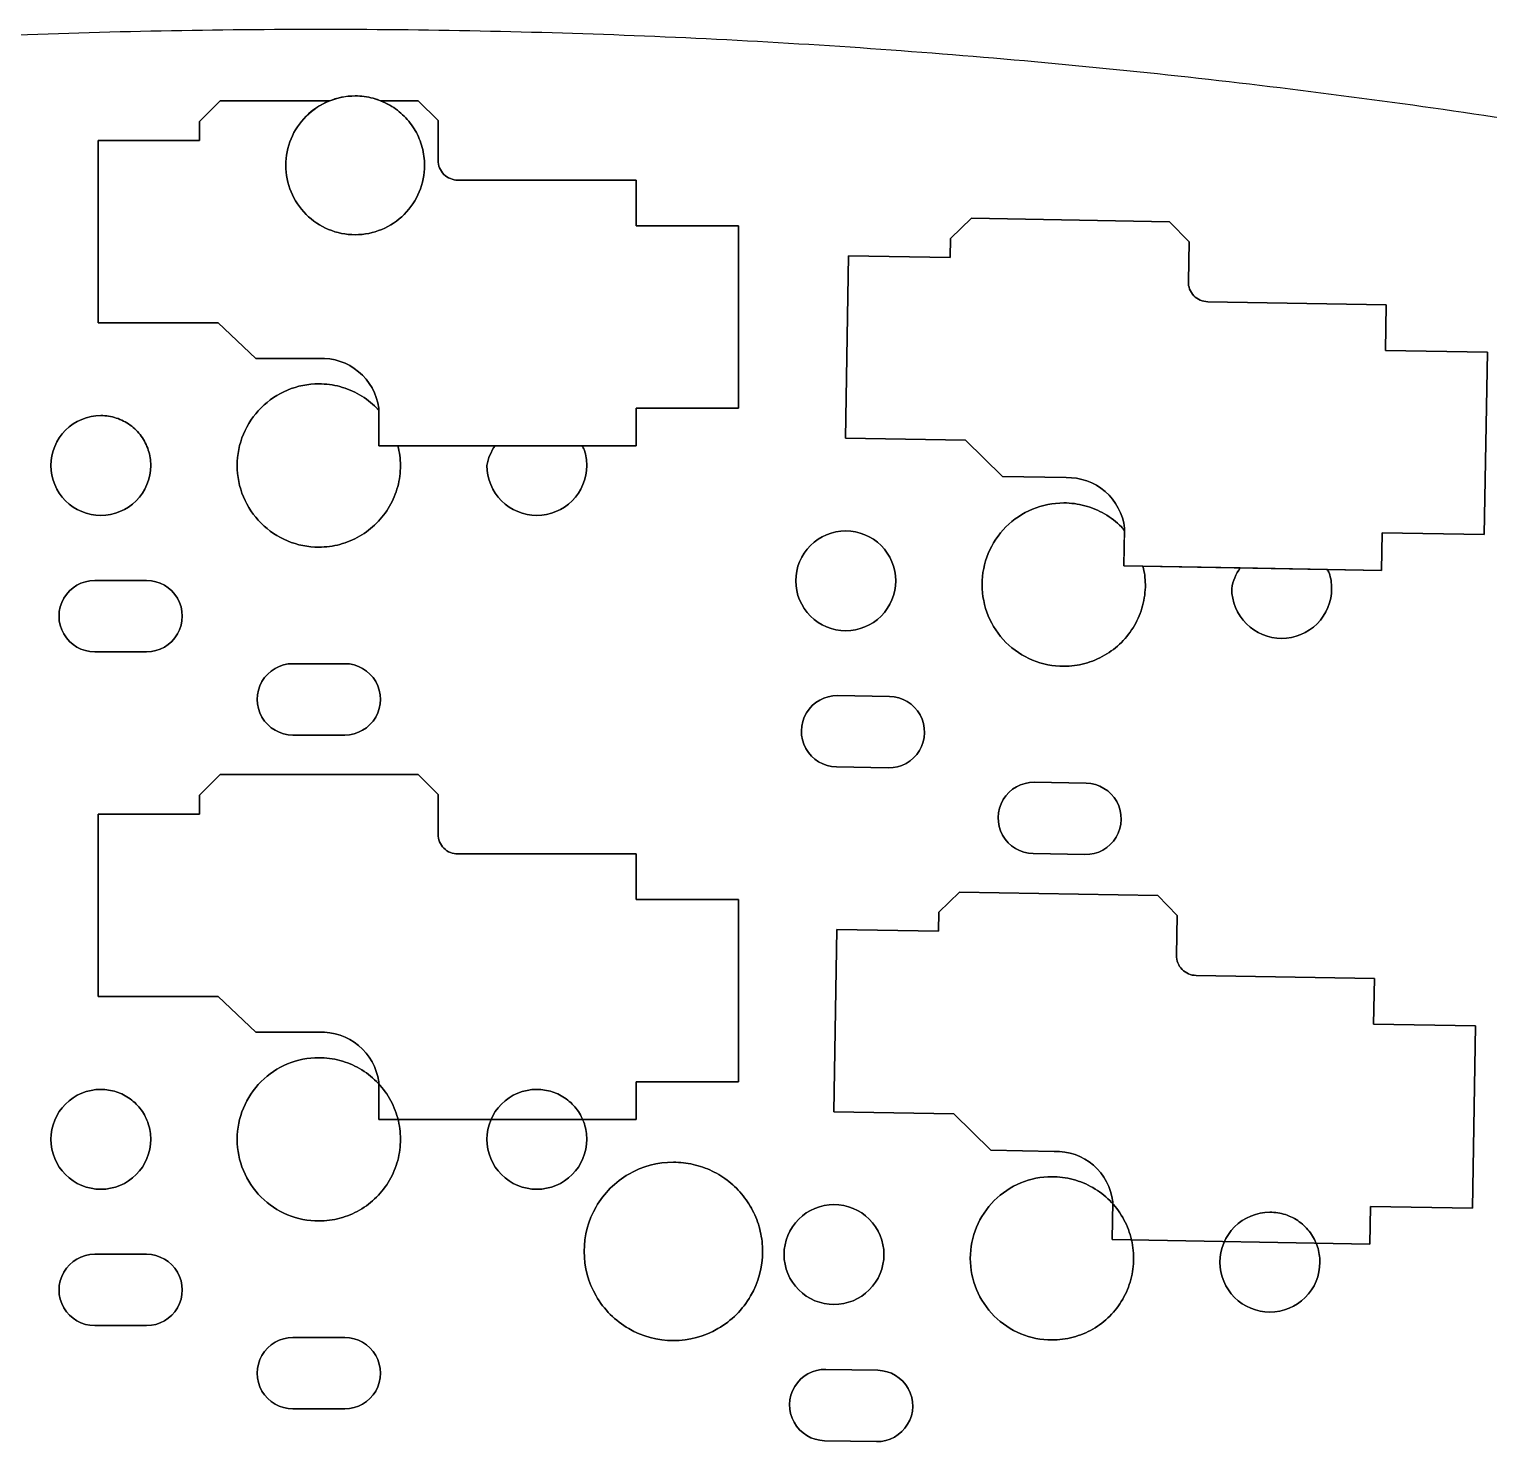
# Model space of a CAD drawing. Extents: x 0 to 140, y 0 to 91.
# Drawn here: x 62.77 to 99.59, y 55.61 to 91.25 of the extents above; entities that cross this region are included whole.
import ezdxf

# ---------------------------------------------------------------- set-up
doc = ezdxf.new("R2010")
doc.units = 0
doc.layers.add('Layer_1', color=7, linetype='CONTINUOUS')

msp = doc.modelspace()

# ---------------------------------------------------------------- linework, layer by layer
at = {"layer": 'Layer_1', "color": 1}
for p, q in [((69.472224, 91.242632), (69.472224, 91.242632)), ((70.991509, 89.566765), (70.991509, 89.566765)), ((70.991509, 89.566765), (70.991509, 89.566765)), ((67.065136, 88.923394), (67.584999, 89.443776)), ((67.584999, 89.443776), (67.065136, 88.923394)), ((67.584999, 89.443776), (70.352273, 89.443776)), ((70.352273, 89.443776), (67.584999, 89.443776)), ((70.352273, 89.443776), (70.352273, 89.443776)), ((71.631263, 89.443776), (72.58521, 89.443776)), ((72.58521, 89.443776), (71.631263, 89.443776)), ((72.58521, 89.443776), (73.08492, 88.943548)), ((73.08492, 88.943548), (72.58521, 89.443776)), ((67.065136, 88.443837), (67.065136, 88.923394)), ((67.065136, 88.923394), (67.065136, 88.443837)), ((73.08492, 88.943548), (73.08492, 87.943609)), ((73.08492, 87.943609), (73.08492, 88.943548)), ((64.505086, 83.843602), (64.505086, 88.443837)), ((64.505086, 88.443837), (67.065136, 88.443837)), ((67.065136, 88.443837), (64.505086, 88.443837)), ((64.505086, 88.443837), (64.505086, 83.843602)), ((73.58515, 87.443382), (78.085131, 87.443382)), ((78.085131, 87.443382), (73.58515, 87.443382)), ((78.085131, 87.443382), (78.085131, 86.293581)), ((78.085131, 86.293581), (78.085131, 87.443382)), ((78.085131, 86.293581), (80.660167, 86.293581)), ((80.660167, 86.293581), (78.085131, 86.293581)), ((80.660167, 86.293581), (80.660167, 81.693347)), ((80.660167, 81.693347), (80.660167, 86.293581)), ((86.010225, 85.96957), (86.539392, 86.48065)), ((86.539392, 86.48065), (86.010225, 85.96957)), ((86.539392, 86.48065), (91.53857, 86.393317)), ((91.53857, 86.393317), (86.539392, 86.48065)), ((91.53857, 86.393317), (92.030013, 85.884304)), ((92.030013, 85.884304), (91.53857, 86.393317)), ((86.001959, 85.489496), (86.010225, 85.96957)), ((86.010225, 85.96957), (86.001959, 85.489496)), ((92.030013, 85.884304), (92.012442, 84.884882)), ((92.012442, 84.884882), (92.030013, 85.884304)), ((83.362326, 80.935254), (83.442426, 85.534455)), ((83.442426, 85.534455), (83.362326, 80.935254)), ((83.442426, 85.534455), (86.001959, 85.489496)), ((86.001959, 85.489496), (83.442426, 85.534455)), ((92.503368, 84.37587), (97.002834, 84.297321)), ((97.002834, 84.297321), (92.503368, 84.37587)), ((97.002834, 84.297321), (96.98268, 83.147521)), ((96.98268, 83.147521), (97.002834, 84.297321)), ((67.534874, 83.843602), (64.505086, 83.843602)), ((64.505086, 83.843602), (67.534874, 83.843602)), ((68.485204, 82.943399), (67.534874, 83.843602)), ((67.534874, 83.843602), (68.485204, 82.943399)), ((70.085105, 82.943399), (68.485204, 82.943399)), ((68.485204, 82.943399), (70.085105, 82.943399)), ((96.98268, 83.147521), (99.5572, 83.102563)), ((99.5572, 83.102563), (96.98268, 83.147521)), ((99.5572, 83.102563), (99.4771, 78.503361)), ((99.4771, 78.503361), (99.5572, 83.102563)), ((64.574849, 81.503694), (64.574849, 81.503694)), ((64.574849, 81.503694), (64.574849, 81.503694)), ((71.585271, 81.630301), (71.585271, 81.693347)), ((71.585271, 81.693347), (71.585271, 80.743534)), ((71.585271, 80.743534), (71.585271, 81.630301)), ((80.660167, 81.693347), (78.085131, 81.693347)), ((78.085131, 81.693347), (78.085131, 80.743534)), ((78.085131, 80.743534), (78.085131, 81.693347)), ((78.085131, 81.693347), (80.660167, 81.693347)), ((71.585271, 80.743534), (78.085131, 80.743534)), ((72.068963, 80.743534), (71.585271, 80.743534)), ((74.522041, 80.743534), (72.068963, 80.743534)), ((76.717257, 80.743534), (74.522041, 80.743534)), ((78.085131, 80.743534), (76.717257, 80.743534)), ((86.391598, 80.882027), (83.362326, 80.935254)), ((83.362326, 80.935254), (86.391598, 80.882027)), ((87.325908, 79.965804), (86.391598, 80.882027)), ((86.391598, 80.882027), (87.325908, 79.965804)), ((88.925811, 79.937899), (87.325908, 79.965804)), ((87.325908, 79.965804), (88.925811, 79.937899)), ((83.369044, 78.594312), (83.369044, 78.594312)), ((83.369044, 78.594312), (83.369044, 78.594312)), ((90.403754, 78.662008), (90.386702, 77.712196)), ((90.386702, 77.712196), (90.402722, 78.594312)), ((90.402722, 78.594312), (90.403754, 78.662008)), ((96.90258, 78.54832), (96.886044, 77.598507)), ((96.886044, 77.598507), (96.90258, 78.54832)), ((99.4771, 78.503361), (96.90258, 78.54832)), ((96.90258, 78.54832), (99.4771, 78.503361)), ((90.386702, 77.712196), (96.886044, 77.598507)), ((90.867294, 77.703927), (90.386702, 77.712196)), ((93.321922, 77.661036), (90.867294, 77.703927)), ((65.730334, 77.343743), (64.420338, 77.343743)), ((64.420338, 77.343743), (65.730334, 77.343743)), ((64.420338, 77.343743), (64.420338, 77.343743)), ((95.51972, 77.622279), (93.321922, 77.661036)), ((96.886044, 77.598507), (95.51972, 77.622279)), ((64.420338, 75.543853), (65.730334, 75.543853)), ((65.730334, 75.543853), (64.420338, 75.543853)), ((69.42003, 75.243613), (70.730026, 75.243613)), ((69.42003, 75.243613), (69.42003, 75.243613)), ((70.730026, 75.243613), (69.42003, 75.243613)), ((83.163889, 74.437461), (84.473369, 74.414723)), ((83.163889, 74.437461), (83.163889, 74.437461)), ((84.473369, 74.414723), (83.163889, 74.437461)), ((70.730026, 73.443724), (69.42003, 73.443724)), ((69.42003, 73.443724), (70.730026, 73.443724)), ((84.441847, 72.614834), (83.132366, 72.638088)), ((83.132366, 72.638088), (84.441847, 72.614834)), ((67.065136, 71.923403), (67.584999, 72.443785)), ((67.584999, 72.443785), (67.065136, 71.923403)), ((67.584999, 72.443785), (72.58521, 72.443785)), ((72.58521, 72.443785), (67.584999, 72.443785)), ((72.58521, 72.443785), (73.08492, 71.943557)), ((73.08492, 71.943557), (72.58521, 72.443785)), ((89.435856, 72.227777), (88.126375, 72.250515)), ((88.126375, 72.250515), (89.435856, 72.227777)), ((88.126375, 72.250515), (88.126375, 72.250515)), ((67.065136, 71.443846), (67.065136, 71.923403)), ((67.065136, 71.923403), (67.065136, 71.443846)), ((73.08492, 71.943557), (73.08492, 70.943619)), ((73.08492, 70.943619), (73.08492, 71.943557)), ((64.505086, 66.843612), (64.505086, 71.443846)), ((64.505086, 71.443846), (67.065136, 71.443846)), ((67.065136, 71.443846), (64.505086, 71.443846)), ((64.505086, 71.443846), (64.505086, 66.843612)), ((73.58515, 70.443391), (78.085131, 70.443391)), ((78.085131, 70.443391), (73.58515, 70.443391)), ((78.085131, 70.443391), (78.085131, 69.29359)), ((78.085131, 69.29359), (78.085131, 70.443391)), ((88.094853, 70.451142), (89.404849, 70.427888)), ((89.404849, 70.427888), (88.094853, 70.451142)), ((78.085131, 69.29359), (80.660167, 69.29359)), ((80.660167, 69.29359), (78.085131, 69.29359)), ((80.660167, 69.29359), (80.660167, 64.693356)), ((80.660167, 64.693356), (80.660167, 69.29359)), ((85.713603, 68.972163), (86.24277, 69.483243)), ((86.24277, 69.483243), (85.713603, 68.972163)), ((86.24277, 69.483243), (91.241946, 69.39591)), ((91.241946, 69.39591), (86.24277, 69.483243)), ((91.241946, 69.39591), (91.733388, 68.886897)), ((91.733388, 68.886897), (91.241946, 69.39591)), ((85.705335, 68.492089), (85.713603, 68.972163)), ((85.713603, 68.972163), (85.705335, 68.492089)), ((91.733388, 68.886897), (91.71582, 67.887475)), ((91.71582, 67.887475), (91.733388, 68.886897)), ((83.065189, 63.937846), (83.145802, 68.537048)), ((83.145802, 68.537048), (83.065189, 63.937846)), ((83.145802, 68.537048), (85.705335, 68.492089)), ((85.705335, 68.492089), (83.145802, 68.537048)), ((92.206746, 67.378463), (96.706212, 67.299914)), ((96.706212, 67.299914), (92.206746, 67.378463)), ((96.706212, 67.299914), (96.686056, 66.150114)), ((96.686056, 66.150114), (96.706212, 67.299914)), ((67.534874, 66.843612), (64.505086, 66.843612)), ((64.505086, 66.843612), (67.534874, 66.843612)), ((68.485204, 65.943409), (67.534874, 66.843612)), ((67.534874, 66.843612), (68.485204, 65.943409)), ((70.085105, 65.943409), (68.485204, 65.943409)), ((68.485204, 65.943409), (70.085105, 65.943409)), ((96.686056, 66.150114), (99.260575, 66.105156)), ((99.260575, 66.105156), (96.686056, 66.150114)), ((99.260575, 66.105156), (99.180478, 61.505956)), ((99.180478, 61.505956), (99.260575, 66.105156)), ((70.075286, 65.303654), (70.075286, 65.303654)), ((70.075286, 65.303654), (70.075286, 65.303654)), ((64.574849, 64.503703), (64.574849, 64.503703)), ((64.574849, 64.503703), (64.574849, 64.503703)), ((71.585271, 63.743544), (71.585271, 64.693356)), ((71.585271, 64.693356), (71.585271, 63.743544)), ((75.575207, 64.503703), (75.575207, 64.503703)), ((75.575207, 64.503703), (75.575207, 64.503703)), ((80.660167, 64.693356), (78.085131, 64.693356)), ((78.085131, 64.693356), (78.085131, 63.743544)), ((78.085131, 63.743544), (78.085131, 64.693356)), ((78.085131, 64.693356), (80.660167, 64.693356)), ((78.085131, 63.743544), (71.585271, 63.743544)), ((71.585271, 63.743544), (78.085131, 63.743544)), ((86.094976, 63.88462), (83.065189, 63.937846)), ((83.065189, 63.937846), (86.094976, 63.88462)), ((87.029286, 62.968397), (86.094976, 63.88462)), ((86.094976, 63.88462), (87.029286, 62.968397)), ((79.020475, 62.666606), (79.020475, 62.666606)), ((79.020475, 62.666606), (79.020475, 62.666606)), ((88.628671, 62.940492), (87.029286, 62.968397)), ((87.029286, 62.968397), (88.628671, 62.940492)), ((88.571828, 62.301253), (88.571828, 62.301253)), ((88.571828, 62.301253), (88.571828, 62.301253)), ((83.072422, 61.596906), (83.072422, 61.596906)), ((83.072422, 61.596906), (83.072422, 61.596906)), ((90.09008, 60.714788), (90.106617, 61.664603)), ((90.106617, 61.664603), (90.09008, 60.714788)), ((96.605959, 61.550914), (96.589422, 60.6011)), ((96.589422, 60.6011), (96.605959, 61.550914)), ((99.180478, 61.505956), (96.605959, 61.550914)), ((96.605959, 61.550914), (99.180478, 61.505956)), ((94.070714, 61.405187), (94.070714, 61.405187)), ((94.070714, 61.405187), (94.070714, 61.405187)), ((96.589422, 60.6011), (90.09008, 60.714788)), ((90.09008, 60.714788), (96.589422, 60.6011)), ((65.730334, 60.343753), (64.420338, 60.343753)), ((64.420338, 60.343753), (65.730334, 60.343753)), ((64.420338, 60.343753), (64.420338, 60.343753)), ((64.420338, 58.543862), (65.730334, 58.543862)), ((65.730334, 58.543862), (64.420338, 58.543862)), ((70.730026, 58.243623), (69.42003, 58.243623)), ((69.42003, 58.243623), (70.730026, 58.243623)), ((69.42003, 58.243623), (69.42003, 58.243623)), ((84.176748, 57.417316), (82.867267, 57.440055)), ((82.867267, 57.440055), (84.176748, 57.417316)), ((82.867267, 57.440055), (82.867267, 57.440055)), ((69.42003, 56.443732), (70.730026, 56.443732)), ((70.730026, 56.443732), (69.42003, 56.443732)), ((82.835745, 55.640682), (84.145225, 55.617428)), ((84.145225, 55.617428), (82.835745, 55.640682))]:
    msp.add_line(p, q, dxfattribs=at)
for points in [[(69.472224, 91.242632), (66.703883, 91.234293), (63.936014, 91.168478), (61.170406, 91.045228)], [(77.775071, 91.095354), (75.008773, 91.201904), (72.240561, 91.251007), (69.472224, 91.242632)], [(86.065004, 90.603394), (83.305396, 90.824739), (80.541489, 90.988761), (77.775071, 91.095354)], [(94.327029, 89.767787), (91.579101, 90.103473), (88.824499, 90.382069), (86.065004, 90.603394)], [(70.991509, 89.566765), (70.527475, 89.566667), (70.082479, 89.382274), (69.754376, 89.054135)], [(70.352273, 89.443776), (70.555784, 89.52439), (70.772613, 89.566109), (70.991509, 89.566765)], [(70.991509, 89.566765), (71.144524, 89.566855), (71.296891, 89.546875), (71.444711, 89.507338)], [(71.444711, 89.507338), (71.296891, 89.546875), (71.144524, 89.566855), (70.991509, 89.566765)], [(71.444711, 89.507338), (71.508039, 89.489671), (71.570322, 89.46845), (71.631263, 89.443776)], [(71.866909, 89.332155), (71.73444, 89.408757), (71.592497, 89.467653), (71.444711, 89.507338)], [(102.547713, 88.590081), (99.815932, 89.039505), (97.075113, 89.432158), (94.327029, 89.767787)], [(69.754376, 89.054135), (69.924795, 89.223705), (70.128326, 89.356343), (70.352273, 89.443776)], [(71.631263, 89.443776), (71.712478, 89.41248), (71.791245, 89.37517), (71.866909, 89.332155)], [(72.22916, 89.054135), (72.121071, 89.162232), (71.999284, 89.255701), (71.866909, 89.332155)], [(71.866909, 89.332155), (71.999284, 89.255701), (72.121071, 89.162232), (72.22916, 89.054135)], [(69.754376, 89.054135), (69.426237, 88.726032), (69.241844, 88.281035), (69.241746, 87.817002)], [(69.241746, 87.817002), (69.241844, 88.281035), (69.426237, 88.726032), (69.754376, 89.054135)], [(72.507179, 88.691884), (72.430726, 88.824259), (72.337257, 88.946046), (72.22916, 89.054135)], [(72.22916, 89.054135), (72.337257, 88.946046), (72.430726, 88.824259), (72.507179, 88.691884)], [(72.681844, 88.269687), (72.642323, 88.417448), (72.583601, 88.559389), (72.507179, 88.691884)], [(72.507179, 88.691884), (72.583601, 88.559389), (72.642323, 88.417448), (72.681844, 88.269687)], [(72.74179, 87.817002), (72.741665, 87.969868), (72.721512, 88.122058), (72.681844, 88.269687)], [(72.681844, 88.269687), (72.721512, 88.122058), (72.741665, 87.969868), (72.74179, 87.817002)], [(69.241746, 87.817002), (69.241707, 87.35279), (69.42611, 86.907582), (69.754376, 86.579352)], [(69.754376, 86.579352), (69.42611, 86.907582), (69.241707, 87.35279), (69.241746, 87.817002)], [(72.22916, 86.579352), (72.557426, 86.907582), (72.741829, 87.35279), (72.74179, 87.817002)], [(72.74179, 87.817002), (72.741829, 87.35279), (72.557426, 86.907582), (72.22916, 86.579352)], [(73.08492, 87.943609), (73.083627, 87.810561), (73.135968, 87.682596), (73.230132, 87.588592)], [(73.230132, 87.588592), (73.135968, 87.682596), (73.083627, 87.810561), (73.08492, 87.943609)], [(73.230132, 87.588592), (73.324136, 87.494428), (73.4521, 87.442088), (73.58515, 87.443382)], [(73.58515, 87.443382), (73.4521, 87.442088), (73.324136, 87.494428), (73.230132, 87.588592)], [(69.754376, 86.579352), (70.082479, 86.251213), (70.527475, 86.06682), (70.991509, 86.066722)], [(70.991509, 86.066722), (70.527475, 86.06682), (70.082479, 86.251213), (69.754376, 86.579352)], [(70.991509, 86.066722), (71.455722, 86.066683), (71.90093, 86.251086), (72.22916, 86.579352)], [(72.22916, 86.579352), (71.90093, 86.251086), (71.455722, 86.066683), (70.991509, 86.066722)], [(92.012442, 84.884882), (92.008665, 84.751912), (92.058582, 84.623022), (92.150935, 84.527281)], [(92.150935, 84.527281), (92.058582, 84.623022), (92.008665, 84.751912), (92.012442, 84.884882)], [(92.150935, 84.527281), (92.243278, 84.43148), (92.370311, 84.376904), (92.503368, 84.37587)], [(92.503368, 84.37587), (92.370311, 84.376904), (92.243278, 84.43148), (92.150935, 84.527281)], [(71.078326, 82.610603), (70.800591, 82.841966), (70.446167, 82.960722), (70.085105, 82.943399)], [(70.085105, 82.943399), (70.446167, 82.960721), (70.80059, 82.841966), (71.078326, 82.610603)], [(71.585271, 81.693347), (71.537149, 82.051805), (71.356237, 82.379144), (71.078326, 82.610603)], [(71.078326, 82.610603), (71.356237, 82.379144), (71.537149, 82.051804), (71.585271, 81.693347)], [(68.618528, 81.700065), (69.004845, 82.0865), (69.528867, 82.303618), (70.075286, 82.303645)], [(70.075286, 82.303645), (69.528867, 82.303618), (69.004845, 82.086499), (68.618528, 81.700065)], [(70.075286, 82.303645), (70.255187, 82.303583), (70.434306, 82.279956), (70.608069, 82.233365)], [(70.608069, 82.233365), (70.434306, 82.279955), (70.255187, 82.303583), (70.075286, 82.303645)], [(70.608069, 82.233365), (70.782057, 82.186834), (70.949191, 82.117687), (71.105197, 82.027693)], [(71.105197, 82.027693), (70.949191, 82.117687), (70.782057, 82.186834), (70.608069, 82.233365)], [(71.105197, 82.027693), (71.261011, 81.937578), (71.404342, 81.827431), (71.531528, 81.700065)], [(71.531528, 81.700065), (71.404342, 81.827431), (71.261011, 81.937578), (71.105197, 82.027693)], [(63.683947, 81.134725), (63.920242, 81.37098), (64.240705, 81.503701), (64.574849, 81.503694)], [(64.574849, 81.503694), (64.240705, 81.503701), (63.920242, 81.37098), (63.683947, 81.134725)], [(64.574849, 81.503694), (64.70718, 81.503613), (64.838672, 81.482686), (64.96449, 81.441683)], [(64.96449, 81.441683), (64.838672, 81.482686), (64.70718, 81.503613), (64.574849, 81.503694)], [(64.96449, 81.441683), (65.09028, 81.400892), (65.208864, 81.340553), (65.315888, 81.262882)], [(65.315888, 81.262882), (65.208864, 81.340553), (65.09028, 81.400892), (64.96449, 81.441683)], [(68.014947, 80.243823), (68.015111, 80.790063), (68.232219, 81.313874), (68.618528, 81.700065)], [(68.618528, 81.700065), (68.232219, 81.313873), (68.015111, 80.790063), (68.014947, 80.243823)], [(71.531528, 81.700065), (71.549938, 81.677196), (71.567856, 81.653936), (71.585271, 81.630301)], [(71.585271, 81.630301), (71.567856, 81.653936), (71.549937, 81.677196), (71.531528, 81.700065)], [(63.314978, 80.243823), (63.314971, 80.577967), (63.447692, 80.89843), (63.683947, 81.134725)], [(63.683947, 81.134725), (63.447692, 80.898429), (63.314971, 80.577967), (63.314978, 80.243823)], [(65.315888, 81.262882), (65.422763, 81.185214), (65.516757, 81.09122), (65.594426, 80.984346)], [(65.594426, 80.984346), (65.516757, 81.09122), (65.422763, 81.185214), (65.315888, 81.262882)], [(65.594426, 80.984346), (65.672096, 80.877321), (65.732435, 80.758737), (65.773226, 80.632947)], [(65.773226, 80.632947), (65.732435, 80.758737), (65.672096, 80.877321), (65.594426, 80.984346)], [(72.068963, 80.743534), (72.111385, 80.5803), (72.1336, 80.412473), (72.135109, 80.243823)], [(72.135109, 80.243823), (72.1336, 80.412473), (72.111385, 80.5803), (72.068963, 80.743534)], [(74.31482, 80.243823), (74.346899, 80.423432), (74.417602, 80.593932), (74.522041, 80.743534)], [(74.522041, 80.743534), (74.417603, 80.593932), (74.346899, 80.423432), (74.31482, 80.243823)], [(76.717257, 80.743534), (76.737838, 80.707619), (76.756636, 80.670712), (76.773584, 80.632947)], [(76.773584, 80.632947), (76.756636, 80.670712), (76.737838, 80.707619), (76.717257, 80.743534)], [(65.773226, 80.632947), (65.814175, 80.507293), (65.835101, 80.37598), (65.835236, 80.243823)], [(65.835236, 80.243823), (65.835101, 80.37598), (65.814175, 80.507293), (65.773226, 80.632947)], [(76.773584, 80.632947), (76.814358, 80.507265), (76.83511, 80.375953), (76.835079, 80.243823)], [(76.835079, 80.243823), (76.83511, 80.375953), (76.814358, 80.507265), (76.773584, 80.632947)], [(63.683947, 79.352405), (63.447565, 79.588827), (63.314834, 79.909501), (63.314978, 80.243823)], [(63.314978, 80.243823), (63.314834, 79.909501), (63.447565, 79.588827), (63.683947, 79.352405)], [(65.835236, 80.243823), (65.83538, 79.909501), (65.702649, 79.588827), (65.466267, 79.352405)], [(65.466267, 79.352405), (65.702648, 79.588827), (65.835379, 79.909501), (65.835236, 80.243823)], [(68.618528, 78.787065), (68.232093, 79.173383), (68.014974, 79.697405), (68.014947, 80.243823)], [(68.014947, 80.243823), (68.014974, 79.697405), (68.232093, 79.173383), (68.618528, 78.787065)], [(72.135109, 80.243823), (72.135092, 80.063749), (72.111463, 79.884454), (72.064828, 79.710523)], [(72.064828, 79.710523), (72.111463, 79.884454), (72.135092, 80.063749), (72.135109, 80.243823)], [(74.684305, 79.352405), (74.447734, 79.588742), (74.314813, 79.909427), (74.31482, 80.243823)], [(74.31482, 80.243823), (74.314813, 79.909427), (74.447734, 79.588742), (74.684305, 79.352405)], [(76.835079, 80.243823), (76.835222, 79.909501), (76.702491, 79.588827), (76.466109, 79.352405)], [(76.466109, 79.352405), (76.702491, 79.588827), (76.835222, 79.909501), (76.835079, 80.243823)], [(89.912828, 79.587533), (89.639278, 79.823753), (89.287074, 79.948776), (88.925811, 79.937899)], [(88.925811, 79.937899), (89.287074, 79.948776), (89.639278, 79.823753), (89.912828, 79.587533)], [(72.064828, 79.710523), (72.018297, 79.536535), (71.94915, 79.369401), (71.859157, 79.213396)], [(71.859157, 79.213396), (71.94915, 79.369401), (72.018297, 79.536535), (72.064828, 79.710523)], [(90.403754, 78.662008), (90.361773, 79.021104), (90.186585, 79.351378), (89.912828, 79.587533)], [(89.912828, 79.587533), (90.186585, 79.351378), (90.361773, 79.021104), (90.403754, 78.662008)], [(64.574849, 78.983435), (64.240705, 78.983429), (63.920242, 79.11615), (63.683947, 79.352405)], [(63.683947, 79.352405), (63.920242, 79.11615), (64.240705, 78.983429), (64.574849, 78.983435)], [(65.466267, 79.352405), (65.229845, 79.116023), (64.909171, 78.983292), (64.574849, 78.983435)], [(64.574849, 78.983435), (64.909171, 78.983292), (65.229845, 79.116023), (65.466267, 79.352405)], [(71.859157, 79.213396), (71.769042, 79.057582), (71.658894, 78.914251), (71.531528, 78.787065)], [(71.531528, 78.787065), (71.658894, 78.914251), (71.769042, 79.057582), (71.859157, 79.213396)], [(75.575207, 78.983435), (75.241063, 78.983429), (74.9206, 79.11615), (74.684305, 79.352405)], [(74.684305, 79.352405), (74.9206, 79.11615), (75.241063, 78.983429), (75.575207, 78.983435)], [(76.466109, 79.352405), (76.229814, 79.11615), (75.909351, 78.983429), (75.575207, 78.983435)], [(75.575207, 78.983435), (75.909351, 78.983429), (76.229814, 79.11615), (76.466109, 79.352405)], [(87.411691, 78.695081), (87.798008, 79.081516), (88.32203, 79.298635), (88.868449, 79.298661)], [(88.868449, 79.298661), (88.32203, 79.298634), (87.798009, 79.081516), (87.411691, 78.695081)], [(88.868449, 79.298661), (89.048523, 79.298645), (89.227818, 79.275017), (89.401748, 79.228382)], [(89.401748, 79.228382), (89.227818, 79.275017), (89.048523, 79.298645), (88.868449, 79.298661)], [(89.401748, 79.228382), (89.575584, 79.181645), (89.742543, 79.112325), (89.898361, 79.022193)], [(89.898361, 79.022193), (89.742543, 79.112325), (89.575584, 79.181645), (89.401748, 79.228382)], [(89.898361, 79.022193), (90.054325, 78.932276), (90.19783, 78.822301), (90.325207, 78.695081)], [(90.325207, 78.695081), (90.19783, 78.822301), (90.054325, 78.932275), (89.898361, 79.022193)], [(70.075286, 78.183485), (69.528867, 78.183511), (69.004845, 78.40063), (68.618528, 78.787065)], [(68.618528, 78.787065), (69.004845, 78.40063), (69.528867, 78.183512), (70.075286, 78.183485)], [(71.105197, 78.459437), (70.949191, 78.369442), (70.782057, 78.300296), (70.608069, 78.253764)], [(70.608069, 78.253764), (70.782057, 78.300296), (70.949191, 78.369443), (71.105197, 78.459437)], [(71.531528, 78.787065), (71.404342, 78.659699), (71.261011, 78.549551), (71.105197, 78.459437)], [(71.105197, 78.459437), (71.261011, 78.549551), (71.404342, 78.659699), (71.531528, 78.787065)], [(83.369044, 78.594312), (83.034901, 78.594317), (82.714439, 78.461597), (82.478144, 78.225342)], [(82.478144, 78.225342), (82.714439, 78.461597), (83.034901, 78.594317), (83.369044, 78.594312)], [(84.260462, 78.225342), (84.02404, 78.461724), (83.703366, 78.594455), (83.369044, 78.594312)], [(83.369044, 78.594312), (83.703366, 78.594455), (84.02404, 78.461724), (84.260462, 78.225342)], [(86.808626, 77.238323), (86.808516, 77.784667), (87.025445, 78.308679), (87.411691, 78.695081)], [(87.411691, 78.695081), (87.025445, 78.308679), (86.808516, 77.784667), (86.808626, 77.238323)], [(90.325207, 78.695081), (90.352076, 78.662297), (90.377927, 78.628691), (90.402722, 78.594312)], [(90.402722, 78.594312), (90.377927, 78.628691), (90.352076, 78.662297), (90.325207, 78.695081)], [(70.608069, 78.253764), (70.434306, 78.207174), (70.255187, 78.183546), (70.075286, 78.183485)], [(70.075286, 78.183485), (70.255187, 78.183546), (70.434306, 78.207174), (70.608069, 78.253764)], [(82.478144, 78.225342), (82.241889, 77.989047), (82.109167, 77.668585), (82.109173, 77.334441)], [(82.109173, 77.334441), (82.109167, 77.668585), (82.241889, 77.989047), (82.478144, 78.225342)], [(84.629434, 77.334441), (84.629439, 77.668585), (84.496718, 77.989047), (84.260462, 78.225342)], [(84.260462, 78.225342), (84.496718, 77.989047), (84.629439, 77.668585), (84.629434, 77.334441)], [(90.867294, 77.703927), (90.9053, 77.551557), (90.925759, 77.395341), (90.928272, 77.238323)], [(90.928272, 77.238323), (90.925759, 77.395341), (90.9053, 77.551557), (90.867294, 77.703927)], [(64.420338, 77.343743), (64.098643, 77.343856), (63.80135, 77.172258), (63.640539, 76.893641)], [(63.640539, 76.893641), (63.80135, 77.172258), (64.098643, 77.343856), (64.420338, 77.343743)], [(66.509614, 76.893641), (66.348896, 77.172097), (66.051843, 77.343671), (65.730334, 77.343743)], [(65.730334, 77.343743), (66.051843, 77.343671), (66.348896, 77.172097), (66.509614, 76.893641)], [(82.109173, 77.334441), (82.109167, 77.000297), (82.241889, 76.679834), (82.478144, 76.44354)], [(82.478144, 76.44354), (82.241889, 76.679834), (82.109167, 77.000297), (82.109173, 77.334441)], [(84.260462, 76.44354), (84.496718, 76.679834), (84.629439, 77.000297), (84.629434, 77.334441)], [(84.629434, 77.334441), (84.629439, 77.000297), (84.496718, 76.679834), (84.260462, 76.44354)], [(93.107464, 77.142205), (93.139022, 77.329076), (93.212327, 77.506421), (93.321922, 77.661036)], [(93.321922, 77.661036), (93.212327, 77.506421), (93.139022, 77.329076), (93.107464, 77.142205)], [(95.51972, 77.622279), (95.536259, 77.592764), (95.551602, 77.562595), (95.565713, 77.531845)], [(95.565713, 77.531845), (95.551602, 77.562595), (95.536259, 77.592764), (95.51972, 77.622279)], [(95.565713, 77.531845), (95.606715, 77.406027), (95.627642, 77.274535), (95.627723, 77.142205)], [(95.627723, 77.142205), (95.627642, 77.274535), (95.606715, 77.406027), (95.565713, 77.531845)], [(87.411691, 75.781565), (87.025445, 76.167967), (86.808516, 76.691978), (86.808626, 77.238323)], [(86.808626, 77.238323), (86.808516, 76.691978), (87.025445, 76.167967), (87.411691, 75.781565)], [(90.928272, 77.238323), (90.928423, 77.058271), (90.904968, 76.878976), (90.858507, 76.705022)], [(90.858507, 76.705022), (90.904968, 76.878976), (90.928423, 77.058271), (90.928272, 77.238323)], [(93.476436, 76.251303), (93.24018, 76.487598), (93.107459, 76.808061), (93.107464, 77.142205)], [(93.107464, 77.142205), (93.107459, 76.808061), (93.24018, 76.487598), (93.476436, 76.251303)], [(95.627723, 77.142205), (95.62773, 76.808061), (95.495009, 76.487598), (95.258754, 76.251303)], [(95.258754, 76.251303), (95.495009, 76.487598), (95.627729, 76.808061), (95.627723, 77.142205)], [(63.640539, 76.893641), (63.479691, 76.615129), (63.479691, 76.271951), (63.640539, 75.993438)], [(63.640539, 75.993438), (63.479691, 76.271951), (63.479691, 76.615129), (63.640539, 76.893641)], [(66.509614, 75.993438), (66.670462, 76.271951), (66.670462, 76.615129), (66.509614, 76.893641)], [(66.509614, 76.893641), (66.670462, 76.615129), (66.670462, 76.271951), (66.509614, 75.993438)], [(90.858507, 76.705022), (90.81177, 76.531188), (90.742451, 76.364229), (90.65232, 76.208412)], [(90.65232, 76.208412), (90.742451, 76.364229), (90.81177, 76.531188), (90.858507, 76.705022)], [(82.478144, 76.44354), (82.714439, 76.207285), (83.034901, 76.074565), (83.369044, 76.07457)], [(83.369044, 76.07457), (83.034901, 76.074565), (82.714439, 76.207285), (82.478144, 76.44354)], [(83.369044, 76.07457), (83.703366, 76.074427), (84.02404, 76.207158), (84.260462, 76.44354)], [(84.260462, 76.44354), (84.02404, 76.207158), (83.703366, 76.074427), (83.369044, 76.07457)], [(94.367854, 75.882334), (94.033532, 75.88219), (93.712858, 76.014921), (93.476436, 76.251303)], [(93.476436, 76.251303), (93.712858, 76.014922), (94.033532, 75.882191), (94.367854, 75.882334)], [(95.258754, 76.251303), (95.022459, 76.015048), (94.701997, 75.882328), (94.367854, 75.882334)], [(94.367854, 75.882334), (94.701997, 75.882328), (95.022459, 76.015049), (95.258754, 76.251303)], [(63.640539, 75.993438), (63.801481, 75.715021), (64.09875, 75.543633), (64.420338, 75.543853)], [(64.420338, 75.543853), (64.09875, 75.543633), (63.801481, 75.715021), (63.640539, 75.993438)], [(65.730334, 75.543853), (66.051737, 75.543819), (66.348765, 75.715181), (66.509614, 75.993438)], [(66.509614, 75.993438), (66.348765, 75.715181), (66.051737, 75.543819), (65.730334, 75.543853)], [(90.65232, 76.208412), (90.562402, 76.052447), (90.452428, 75.908942), (90.325207, 75.781565)], [(90.325207, 75.781565), (90.452428, 75.908942), (90.562402, 76.052447), (90.65232, 76.208412)], [(88.868449, 75.178501), (88.322105, 75.178391), (87.798093, 75.395319), (87.411691, 75.781565)], [(87.411691, 75.781565), (87.798093, 75.395319), (88.322105, 75.178391), (88.868449, 75.178501)], [(90.325207, 75.781565), (90.19783, 75.654344), (90.054325, 75.54437), (89.898361, 75.454453)], [(89.898361, 75.454453), (90.054325, 75.54437), (90.19783, 75.654344), (90.325207, 75.781565)], [(68.64075, 74.793512), (68.801468, 75.071967), (69.098521, 75.243541), (69.42003, 75.243613)], [(69.42003, 75.243613), (69.098521, 75.243541), (68.801468, 75.071967), (68.64075, 74.793512)], [(70.730026, 75.243613), (71.051535, 75.243541), (71.348588, 75.071967), (71.509306, 74.793512)], [(71.509306, 74.793512), (71.348588, 75.071967), (71.051535, 75.243541), (70.730026, 75.243613)], [(89.401748, 75.248781), (89.227818, 75.202146), (89.048523, 75.178518), (88.868449, 75.178501)], [(88.868449, 75.178501), (89.048523, 75.178518), (89.227818, 75.202146), (89.401748, 75.248781)], [(89.898361, 75.454453), (89.742516, 75.3645), (89.575558, 75.295354), (89.401748, 75.248781)], [(89.401748, 75.248781), (89.575558, 75.295354), (89.742516, 75.3645), (89.898361, 75.454453)], [(68.64075, 73.893825), (68.480101, 74.172206), (68.480101, 74.51513), (68.64075, 74.793512)], [(68.64075, 74.793512), (68.480101, 74.51513), (68.480101, 74.172206), (68.64075, 73.893825)], [(71.509306, 74.793512), (71.669955, 74.51513), (71.669955, 74.172206), (71.509306, 73.893825)], [(71.509306, 73.893825), (71.669955, 74.172206), (71.669955, 74.51513), (71.509306, 74.793512)], [(82.376857, 74.001312), (82.542484, 74.276816), (82.84248, 74.443065), (83.163889, 74.437461)], [(83.163889, 74.437461), (82.84248, 74.443065), (82.542484, 74.276816), (82.376857, 74.001312)], [(84.473369, 74.414723), (84.794252, 74.408301), (85.087433, 74.231487), (85.24283, 73.950669)], [(85.24283, 73.950669), (85.087433, 74.231487), (84.794252, 74.408301), (84.473369, 74.414723)], [(69.42003, 73.443724), (69.098521, 73.443796), (68.801468, 73.615369), (68.64075, 73.893825)], [(68.64075, 73.893825), (68.801468, 73.615369), (69.098521, 73.443796), (69.42003, 73.443724)], [(71.509306, 73.893825), (71.348588, 73.615369), (71.051535, 73.443796), (70.730026, 73.443724)], [(70.730026, 73.443724), (71.051535, 73.443796), (71.348588, 73.615369), (71.509306, 73.893825)], [(82.360839, 73.101626), (82.205117, 73.38286), (82.211223, 73.725799), (82.376857, 74.001312)], [(82.376857, 74.001312), (82.211223, 73.725799), (82.205117, 73.38286), (82.360839, 73.101626)], [(85.24283, 73.950669), (85.398312, 73.669793), (85.392405, 73.327363), (85.227329, 73.052016)], [(85.227329, 73.052016), (85.392405, 73.327363), (85.398312, 73.669793), (85.24283, 73.950669)], [(83.132366, 72.638088), (82.810848, 72.643674), (82.516737, 72.820377), (82.360839, 73.101626)], [(82.360839, 73.101626), (82.516737, 72.820377), (82.810848, 72.643674), (83.132366, 72.638088)], [(85.227329, 73.052016), (85.062239, 72.7766), (84.762916, 72.610003), (84.441847, 72.614834)], [(84.441847, 72.614834), (84.762916, 72.610003), (85.062239, 72.7766), (85.227329, 73.052016)], [(88.126375, 72.250515), (87.805306, 72.255346), (87.505983, 72.088749), (87.340894, 71.813333)], [(87.340894, 71.813333), (87.505983, 72.088749), (87.805306, 72.255346), (88.126375, 72.250515)], [(90.205835, 71.763723), (90.050346, 72.044699), (89.756925, 72.221539), (89.435856, 72.227777)], [(89.435856, 72.227777), (89.756925, 72.221539), (90.050346, 72.044699), (90.205835, 71.763723)], [(87.340894, 71.813333), (87.176015, 71.538116), (87.170109, 71.195939), (87.325392, 70.915197)], [(87.325392, 70.915197), (87.170109, 71.195939), (87.176015, 71.538116), (87.340894, 71.813333)], [(90.189815, 70.86507), (90.355054, 71.140323), (90.361159, 71.482755), (90.205835, 71.763723)], [(90.205835, 71.763723), (90.361159, 71.482755), (90.355054, 71.140323), (90.189815, 70.86507)], [(73.08492, 70.943619), (73.083627, 70.81057), (73.135968, 70.682606), (73.230132, 70.588602)], [(73.230132, 70.588602), (73.135968, 70.682606), (73.083627, 70.81057), (73.08492, 70.943619)], [(87.325392, 70.915197), (87.480789, 70.634379), (87.77397, 70.457564), (88.094853, 70.451142)], [(88.094853, 70.451142), (87.77397, 70.457564), (87.480789, 70.634379), (87.325392, 70.915197)], [(89.404849, 70.427888), (89.725736, 70.423242), (90.024818, 70.589815), (90.189815, 70.86507)], [(90.189815, 70.86507), (90.024818, 70.589815), (89.725736, 70.423242), (89.404849, 70.427888)], [(73.230132, 70.588602), (73.324136, 70.494437), (73.4521, 70.442097), (73.58515, 70.443391)], [(73.58515, 70.443391), (73.4521, 70.442097), (73.324136, 70.494437), (73.230132, 70.588602)], [(91.71582, 67.887475), (91.712043, 67.754506), (91.761961, 67.625615), (91.854313, 67.529875)], [(91.854313, 67.529875), (91.761961, 67.625615), (91.712043, 67.754506), (91.71582, 67.887475)], [(91.854313, 67.529875), (91.946656, 67.434073), (92.07369, 67.379497), (92.206746, 67.378463)], [(92.206746, 67.378463), (92.07369, 67.379497), (91.946656, 67.434073), (91.854313, 67.529875)], [(71.078326, 65.610613), (70.80059, 65.841975), (70.446167, 65.960731), (70.085105, 65.943409)], [(70.085105, 65.943409), (70.446167, 65.960731), (70.80059, 65.841975), (71.078326, 65.610613)], [(71.585271, 64.693356), (71.537149, 65.051814), (71.356237, 65.379153), (71.078326, 65.610613)], [(71.078326, 65.610613), (71.356237, 65.379153), (71.537149, 65.051814), (71.585271, 64.693356)], [(68.618528, 64.700074), (69.004845, 65.086509), (69.528867, 65.303627), (70.075286, 65.303654)], [(70.075286, 65.303654), (69.528867, 65.303627), (69.004845, 65.086509), (68.618528, 64.700074)], [(70.075286, 65.303654), (70.255187, 65.303592), (70.434306, 65.279965), (70.608069, 65.233374)], [(70.608069, 65.233374), (70.434306, 65.279965), (70.255187, 65.303592), (70.075286, 65.303654)], [(70.608069, 65.233374), (70.782057, 65.186843), (70.949191, 65.117696), (71.105197, 65.027702)], [(71.105197, 65.027702), (70.949191, 65.117696), (70.782057, 65.186843), (70.608069, 65.233374)], [(71.105197, 65.027702), (71.261011, 64.937587), (71.404342, 64.82744), (71.531528, 64.700074)], [(71.531528, 64.700074), (71.404342, 64.82744), (71.261011, 64.937587), (71.105197, 65.027702)], [(63.683947, 64.134733), (63.920242, 64.370988), (64.240705, 64.503709), (64.574849, 64.503703)], [(64.574849, 64.503703), (64.240705, 64.503709), (63.920242, 64.370988), (63.683947, 64.134733)], [(64.574849, 64.503703), (64.70718, 64.503622), (64.838672, 64.482695), (64.96449, 64.441692)], [(64.96449, 64.441692), (64.838672, 64.482695), (64.70718, 64.503622), (64.574849, 64.503703)], [(68.014947, 63.243831), (68.015111, 63.790071), (68.232219, 64.313882), (68.618528, 64.700074)], [(68.618528, 64.700074), (68.232219, 64.313882), (68.015111, 63.790071), (68.014947, 63.243831)], [(71.531528, 64.700074), (71.658894, 64.572887), (71.769042, 64.429556), (71.859157, 64.273743)], [(71.859157, 64.273743), (71.769042, 64.429556), (71.658894, 64.572887), (71.531528, 64.700074)], [(74.684305, 64.134733), (74.9206, 64.370988), (75.241063, 64.503709), (75.575207, 64.503703)], [(75.575207, 64.503703), (75.241063, 64.503709), (74.9206, 64.370988), (74.684305, 64.134733)], [(75.575207, 64.503703), (75.707365, 64.503567), (75.838679, 64.482642), (75.964332, 64.441692)], [(75.964332, 64.441692), (75.838679, 64.482642), (75.707365, 64.503567), (75.575207, 64.503703)], [(63.314978, 63.243831), (63.314971, 63.577975), (63.447692, 63.898438), (63.683947, 64.134733)], [(63.683947, 64.134733), (63.447692, 63.898438), (63.314971, 63.577975), (63.314978, 63.243831)], [(64.96449, 64.441692), (65.09028, 64.400901), (65.208864, 64.340563), (65.315888, 64.262892)], [(65.315888, 64.262892), (65.208864, 64.340563), (65.09028, 64.400901), (64.96449, 64.441692)], [(65.315888, 64.262892), (65.422763, 64.185223), (65.516757, 64.091229), (65.594426, 63.984355)], [(65.594426, 63.984355), (65.516757, 64.091229), (65.422763, 64.185223), (65.315888, 64.262892)], [(71.859157, 64.273743), (71.94915, 64.117737), (72.018297, 63.950604), (72.064828, 63.776617)], [(72.064828, 63.776617), (72.018297, 63.950604), (71.94915, 64.117737), (71.859157, 64.273743)], [(74.31482, 63.243831), (74.31495, 63.578049), (74.447861, 63.898522), (74.684305, 64.134733)], [(74.684305, 64.134733), (74.447861, 63.898522), (74.31495, 63.578049), (74.31482, 63.243831)], [(75.964332, 64.441692), (76.090122, 64.400901), (76.208706, 64.340563), (76.315731, 64.262892)], [(76.315731, 64.262892), (76.208706, 64.340563), (76.090122, 64.400901), (75.964332, 64.441692)], [(76.315731, 64.262892), (76.422604, 64.185223), (76.516597, 64.091229), (76.594265, 63.984355)], [(76.594265, 63.984355), (76.516597, 64.091229), (76.422604, 64.185223), (76.315731, 64.262892)], [(65.594426, 63.984355), (65.672096, 63.87733), (65.732435, 63.758746), (65.773226, 63.632956)], [(65.773226, 63.632956), (65.732435, 63.758746), (65.672096, 63.87733), (65.594426, 63.984355)], [(72.064828, 63.776617), (72.111419, 63.602853), (72.135047, 63.423734), (72.135109, 63.243831)], [(72.135109, 63.243831), (72.135047, 63.423734), (72.111419, 63.602853), (72.064828, 63.776617)], [(76.594265, 63.984355), (76.672118, 63.877364), (76.732633, 63.758778), (76.773584, 63.632956)], [(76.773584, 63.632956), (76.732633, 63.758778), (76.672118, 63.877364), (76.594265, 63.984355)], [(65.773226, 63.632956), (65.814175, 63.507303), (65.835101, 63.375989), (65.835236, 63.243831)], [(65.835236, 63.243831), (65.835101, 63.375989), (65.814175, 63.507303), (65.773226, 63.632956)], [(76.773584, 63.632956), (76.814358, 63.507275), (76.83511, 63.375962), (76.835079, 63.243831)], [(76.835079, 63.243831), (76.83511, 63.375962), (76.814358, 63.507275), (76.773584, 63.632956)], [(63.683947, 62.352413), (63.447565, 62.588835), (63.314834, 62.909509), (63.314978, 63.243831)], [(63.314978, 63.243831), (63.314834, 62.909509), (63.447565, 62.588835), (63.683947, 62.352413)], [(65.835236, 63.243831), (65.835379, 62.909509), (65.702648, 62.588835), (65.466267, 62.352413)], [(65.466267, 62.352413), (65.702648, 62.588835), (65.835379, 62.909509), (65.835236, 63.243831)], [(68.618528, 61.787075), (68.232093, 62.173393), (68.014975, 62.697413), (68.014947, 63.243831)], [(68.014947, 63.243831), (68.014975, 62.697413), (68.232093, 62.173393), (68.618528, 61.787075)], [(72.135109, 63.243831), (72.135092, 63.063757), (72.111463, 62.884462), (72.064828, 62.710532)], [(72.064828, 62.710532), (72.111463, 62.884462), (72.135092, 63.063757), (72.135109, 63.243831)], [(74.684305, 62.352413), (74.447734, 62.58875), (74.314813, 62.909435), (74.31482, 63.243831)], [(74.31482, 63.243831), (74.314813, 62.909435), (74.447734, 62.58875), (74.684305, 62.352413)], [(76.835079, 63.243831), (76.835222, 62.909509), (76.702491, 62.588835), (76.466109, 62.352413)], [(76.466109, 62.352413), (76.702491, 62.588835), (76.835222, 62.909509), (76.835079, 63.243831)], [(72.064828, 62.710532), (72.018297, 62.536544), (71.94915, 62.36941), (71.859157, 62.213404)], [(71.859157, 62.213404), (71.94915, 62.36941), (72.018297, 62.536544), (72.064828, 62.710532)], [(79.020475, 62.666606), (78.625534, 62.666657), (78.237537, 62.562752), (77.895478, 62.365333)], [(77.895478, 62.365333), (78.237537, 62.562752), (78.625534, 62.666657), (79.020475, 62.666606)], [(79.520702, 62.610279), (79.356591, 62.647706), (79.188799, 62.6666), (79.020475, 62.666606)], [(79.020475, 62.666606), (79.188799, 62.6666), (79.356591, 62.647706), (79.520702, 62.610279)], [(79.996642, 62.443882), (79.84473, 62.517004), (79.685082, 62.57282), (79.520702, 62.610279)], [(79.520702, 62.610279), (79.685082, 62.57282), (79.84473, 62.517004), (79.996642, 62.443882)], [(89.616206, 62.590125), (89.342523, 62.826468), (88.990111, 62.9515), (88.628671, 62.940492)], [(88.628671, 62.940492), (88.990111, 62.9515), (89.342523, 62.826468), (89.616206, 62.590125)], [(64.574849, 61.983444), (64.240705, 61.983438), (63.920242, 62.116158), (63.683947, 62.352413)], [(63.683947, 62.352413), (63.920242, 62.116158), (64.240705, 61.983438), (64.574849, 61.983444)], [(65.466267, 62.352413), (65.229845, 62.116032), (64.909171, 61.983301), (64.574849, 61.983444)], [(64.574849, 61.983444), (64.909171, 61.983301), (65.229845, 62.116032), (65.466267, 62.352413)], [(75.575207, 61.983444), (75.241063, 61.983438), (74.9206, 62.116158), (74.684305, 62.352413)], [(74.684305, 62.352413), (74.9206, 62.116158), (75.241063, 61.983438), (75.575207, 61.983444)], [(76.466109, 62.352413), (76.229814, 62.116158), (75.909351, 61.983438), (75.575207, 61.983444)], [(75.575207, 61.983444), (75.909351, 61.983438), (76.229814, 62.116158), (76.466109, 62.352413)], [(77.895478, 62.365333), (77.553353, 62.167832), (77.269257, 61.883736), (77.071756, 61.541611)], [(77.071756, 61.541611), (77.269257, 61.883736), (77.553353, 62.167832), (77.895478, 62.365333)], [(80.422973, 62.175682), (80.291348, 62.280757), (80.148342, 62.37072), (79.996642, 62.443882)], [(79.996642, 62.443882), (80.148342, 62.37072), (80.291348, 62.280757), (80.422973, 62.175682)], [(88.571828, 62.301253), (88.025409, 62.301227), (87.501387, 62.084109), (87.115069, 61.697675)], [(87.115069, 61.697675), (87.501387, 62.084109), (88.025409, 62.301227), (88.571828, 62.301253)], [(89.105127, 62.230975), (88.931196, 62.277609), (88.751902, 62.301237), (88.571828, 62.301253)], [(88.571828, 62.301253), (88.751902, 62.301237), (88.931196, 62.277609), (89.105127, 62.230975)], [(90.106617, 61.664603), (90.064769, 62.023623), (89.889772, 62.353886), (89.616206, 62.590125)], [(89.616206, 62.590125), (89.889771, 62.353886), (90.064769, 62.023623), (90.106617, 61.664603)], [(71.859157, 62.213404), (71.769042, 62.057591), (71.658894, 61.914261), (71.531528, 61.787075)], [(71.531528, 61.787075), (71.658894, 61.914261), (71.769042, 62.057591), (71.859157, 62.213404)], [(80.779539, 61.81963), (80.67439, 61.951291), (80.554785, 62.070723), (80.422973, 62.175682)], [(80.422973, 62.175682), (80.554785, 62.070723), (80.67439, 61.951291), (80.779539, 61.81963)], [(89.601736, 62.024785), (89.445919, 62.114917), (89.278961, 62.184237), (89.105127, 62.230975)], [(89.105127, 62.230975), (89.278961, 62.184237), (89.445919, 62.114917), (89.601736, 62.024785)], [(90.028583, 61.697675), (89.901206, 61.824895), (89.757701, 61.934868), (89.601736, 62.024785)], [(89.601736, 62.024785), (89.757701, 61.934868), (89.901206, 61.824895), (90.028583, 61.697675)], [(70.075286, 61.183495), (69.528867, 61.183522), (69.004845, 61.400641), (68.618528, 61.787075)], [(68.618528, 61.787075), (69.004845, 61.400641), (69.528867, 61.183522), (70.075286, 61.183495)], [(71.531528, 61.787075), (71.404342, 61.659708), (71.261011, 61.54956), (71.105197, 61.459445)], [(71.105197, 61.459445), (71.261011, 61.54956), (71.404342, 61.659708), (71.531528, 61.787075)], [(77.071756, 61.541611), (76.874338, 61.199553), (76.770432, 60.811557), (76.770483, 60.416616)], [(76.770483, 60.416616), (76.770432, 60.811557), (76.874338, 61.199553), (77.071756, 61.541611)], [(81.047223, 61.392783), (80.974257, 61.544638), (80.884466, 61.687818), (80.779539, 61.81963)], [(80.779539, 61.81963), (80.884466, 61.687818), (80.974257, 61.544638), (81.047223, 61.392783)], [(83.072422, 61.596906), (82.738278, 61.596912), (82.417815, 61.46419), (82.18152, 61.227934)], [(82.18152, 61.227934), (82.417815, 61.46419), (82.738278, 61.596912), (83.072422, 61.596906)], [(83.963324, 61.227934), (83.727029, 61.46419), (83.406566, 61.596912), (83.072422, 61.596906)], [(83.072422, 61.596906), (83.406566, 61.596912), (83.727029, 61.46419), (83.963324, 61.227934)], [(87.115069, 61.697675), (86.728823, 61.311273), (86.511895, 60.787262), (86.512005, 60.240917)], [(86.512005, 60.240917), (86.511895, 60.787262), (86.728823, 61.311273), (87.115069, 61.697675)], [(90.355695, 61.270826), (90.265778, 61.426791), (90.155804, 61.570297), (90.028583, 61.697675)], [(90.028583, 61.697675), (90.155804, 61.570297), (90.265778, 61.426791), (90.355695, 61.270826)], [(70.608069, 61.253774), (70.434306, 61.207184), (70.255187, 61.183556), (70.075286, 61.183495)], [(70.075286, 61.183495), (70.255187, 61.183556), (70.434306, 61.207184), (70.608069, 61.253774)], [(71.105197, 61.459445), (70.949191, 61.369451), (70.782057, 61.300304), (70.608069, 61.253774)], [(70.608069, 61.253774), (70.782057, 61.300304), (70.949191, 61.369451), (71.105197, 61.459445)], [(81.213622, 60.917361), (81.176125, 61.081564), (81.120309, 61.241037), (81.047223, 61.392783)], [(81.047223, 61.392783), (81.120309, 61.241037), (81.176125, 61.081564), (81.213622, 60.917361)], [(82.18152, 61.227934), (81.945266, 60.99164), (81.812545, 60.671178), (81.812551, 60.337035)], [(81.812551, 60.337035), (81.812545, 60.671178), (81.945266, 60.99164), (82.18152, 61.227934)], [(84.33281, 60.337035), (84.332678, 60.671252), (84.199768, 60.991724), (83.963324, 61.227934)], [(83.963324, 61.227934), (84.199768, 60.991724), (84.332678, 60.671252), (84.33281, 60.337035)], [(90.561369, 60.774216), (90.514795, 60.948025), (90.445649, 61.114983), (90.355695, 61.270826)], [(90.355695, 61.270826), (90.445649, 61.114983), (90.514795, 60.948025), (90.561369, 60.774216)], [(94.070714, 61.405187), (93.73657, 61.405193), (93.416107, 61.272472), (93.179812, 61.036217)], [(93.179812, 61.036217), (93.416107, 61.272472), (93.73657, 61.405193), (94.070714, 61.405187)], [(94.460353, 61.343174), (94.334535, 61.384177), (94.203044, 61.405105), (94.070714, 61.405187)], [(94.070714, 61.405187), (94.203044, 61.405105), (94.334535, 61.384177), (94.460353, 61.343174)], [(94.811754, 61.164374), (94.704728, 61.242044), (94.586143, 61.302383), (94.460353, 61.343174)], [(94.460353, 61.343174), (94.586143, 61.302383), (94.704728, 61.242044), (94.811754, 61.164374)], [(95.090288, 60.885839), (95.01262, 60.992712), (94.918627, 61.086705), (94.811754, 61.164374)], [(94.811754, 61.164374), (94.918627, 61.086705), (95.01262, 60.992712), (95.090288, 60.885839)], [(81.270465, 60.416616), (81.270329, 60.585133), (81.251262, 60.753102), (81.213622, 60.917361)], [(81.213622, 60.917361), (81.251262, 60.753102), (81.270329, 60.585133), (81.270465, 60.416616)], [(90.631648, 60.240917), (90.631631, 60.420991), (90.608004, 60.600286), (90.561369, 60.774216)], [(90.561369, 60.774216), (90.608004, 60.600286), (90.631631, 60.420991), (90.631648, 60.240917)], [(93.179812, 61.036217), (92.94343, 60.799795), (92.810699, 60.47912), (92.810843, 60.144797)], [(92.810843, 60.144797), (92.810699, 60.47912), (92.94343, 60.799795), (93.179812, 61.036217)], [(95.269091, 60.534438), (95.2283, 60.660229), (95.16796, 60.778814), (95.090288, 60.885839)], [(95.090288, 60.885839), (95.16796, 60.778814), (95.2283, 60.660229), (95.269091, 60.534438)], [(76.770483, 60.416616), (76.770432, 60.021675), (76.874337, 59.633678), (77.071756, 59.291619)], [(77.071756, 59.291619), (76.874337, 59.633678), (76.770432, 60.021675), (76.770483, 60.416616)], [(80.968676, 59.291619), (81.166275, 59.633628), (81.270359, 60.021628), (81.270465, 60.416616)], [(81.270465, 60.416616), (81.270359, 60.021628), (81.166275, 59.633628), (80.968676, 59.291619)], [(95.331101, 60.144797), (95.331021, 60.277128), (95.310094, 60.40862), (95.269091, 60.534438)], [(95.269091, 60.534438), (95.310094, 60.40862), (95.331021, 60.277128), (95.331101, 60.144797)], [(64.420338, 60.343753), (64.098644, 60.343866), (63.80135, 60.172268), (63.640539, 59.893652)], [(63.640539, 59.893652), (63.80135, 60.172268), (64.098644, 60.343866), (64.420338, 60.343753)], [(66.509614, 59.893652), (66.348896, 60.172107), (66.051843, 60.343681), (65.730334, 60.343753)], [(65.730334, 60.343753), (66.051843, 60.343681), (66.348896, 60.172107), (66.509614, 59.893652)], [(81.812551, 60.337035), (81.812545, 60.002891), (81.945265, 59.682428), (82.18152, 59.446133)], [(82.18152, 59.446133), (81.945265, 59.682428), (81.812545, 60.002891), (81.812551, 60.337035)], [(83.963324, 59.446133), (84.199769, 59.682344), (84.332679, 60.002817), (84.33281, 60.337035)], [(84.33281, 60.337035), (84.332679, 60.002817), (84.199769, 59.682344), (83.963324, 59.446133)], [(86.512005, 60.240917), (86.511895, 59.694573), (86.728823, 59.170561), (87.115069, 58.784159)], [(87.115069, 58.784159), (86.728823, 59.170561), (86.511895, 59.694573), (86.512005, 60.240917)], [(90.561369, 59.707615), (90.608004, 59.881547), (90.631632, 60.060842), (90.631648, 60.240917)], [(90.631648, 60.240917), (90.631632, 60.060842), (90.608004, 59.881547), (90.561369, 59.707615)], [(92.810843, 60.144797), (92.810837, 59.810654), (92.943558, 59.490192), (93.179812, 59.253897)], [(93.179812, 59.253897), (92.943558, 59.490192), (92.810837, 59.810654), (92.810843, 60.144797)], [(94.962132, 59.253897), (95.198387, 59.490192), (95.331107, 59.810654), (95.331101, 60.144797)], [(95.331101, 60.144797), (95.331107, 59.810654), (95.198387, 59.490192), (94.962132, 59.253897)], [(63.640539, 59.893652), (63.479691, 59.615139), (63.479691, 59.27196), (63.640539, 58.993447)], [(63.640539, 58.993447), (63.479691, 59.27196), (63.479691, 59.615139), (63.640539, 59.893652)], [(66.509614, 58.993447), (66.670462, 59.27196), (66.670462, 59.615139), (66.509614, 59.893652)], [(66.509614, 59.893652), (66.670462, 59.615139), (66.670462, 59.27196), (66.509614, 58.993447)], [(90.355695, 59.211006), (90.445649, 59.366849), (90.514795, 59.533806), (90.561369, 59.707615)], [(90.561369, 59.707615), (90.514795, 59.533806), (90.445649, 59.366849), (90.355695, 59.211006)], [(77.071756, 59.291619), (77.26933, 58.949685), (77.553419, 58.665774), (77.895478, 58.468416)], [(77.895478, 58.468416), (77.553419, 58.665774), (77.26933, 58.949685), (77.071756, 59.291619)], [(80.14547, 58.468416), (80.487339, 58.665846), (80.771245, 58.94975), (80.968676, 59.291619)], [(80.968676, 59.291619), (80.771245, 58.94975), (80.487339, 58.665846), (80.14547, 58.468416)], [(82.18152, 59.446133), (82.417816, 59.209878), (82.738279, 59.077157), (83.072422, 59.077164)], [(83.072422, 59.077164), (82.738279, 59.077157), (82.417816, 59.209878), (82.18152, 59.446133)], [(83.072422, 59.077164), (83.406566, 59.077157), (83.727029, 59.209878), (83.963324, 59.446133)], [(83.963324, 59.446133), (83.727029, 59.209878), (83.406566, 59.077157), (83.072422, 59.077164)], [(63.640539, 58.993447), (63.801481, 58.715029), (64.09875, 58.543642), (64.420338, 58.543862)], [(64.420338, 58.543862), (64.09875, 58.543642), (63.801481, 58.715029), (63.640539, 58.993447)], [(65.730334, 58.543862), (66.051737, 58.543827), (66.348765, 58.71519), (66.509614, 58.993447)], [(66.509614, 58.993447), (66.348765, 58.71519), (66.051737, 58.543827), (65.730334, 58.543862)], [(90.028583, 58.784159), (90.155804, 58.911536), (90.265778, 59.055041), (90.355695, 59.211006)], [(90.355695, 59.211006), (90.265778, 59.055041), (90.155804, 58.911536), (90.028583, 58.784159)], [(93.179812, 59.253897), (93.416107, 59.017642), (93.73657, 58.884922), (94.070714, 58.884928)], [(94.070714, 58.884928), (93.73657, 58.884922), (93.416107, 59.017642), (93.179812, 59.253897)], [(94.070714, 58.884928), (94.405037, 58.884785), (94.72571, 59.017516), (94.962132, 59.253897)], [(94.962132, 59.253897), (94.72571, 59.017516), (94.405037, 58.884785), (94.070714, 58.884928)], [(87.115069, 58.784159), (87.501471, 58.397913), (88.025483, 58.180984), (88.571828, 58.181094)], [(88.571828, 58.181094), (88.025483, 58.180984), (87.501471, 58.397913), (87.115069, 58.784159)], [(89.601736, 58.457047), (89.757701, 58.546964), (89.901206, 58.656938), (90.028583, 58.784159)], [(90.028583, 58.784159), (89.901206, 58.656938), (89.757701, 58.546964), (89.601736, 58.457047)], [(69.42003, 58.243623), (69.098521, 58.243551), (68.801468, 58.071978), (68.64075, 57.793522)], [(68.64075, 57.793522), (68.801468, 58.071978), (69.098521, 58.243551), (69.42003, 58.243623)], [(71.509306, 57.793522), (71.348588, 58.071978), (71.051535, 58.243551), (70.730026, 58.243623)], [(70.730026, 58.243623), (71.051535, 58.243551), (71.348588, 58.071978), (71.509306, 57.793522)], [(77.895478, 58.468416), (78.237487, 58.270815), (78.625487, 58.166731), (79.020475, 58.166624)], [(79.020475, 58.166624), (78.625487, 58.166731), (78.237487, 58.270815), (77.895478, 58.468416)], [(79.020475, 58.166624), (79.415463, 58.166731), (79.803462, 58.270816), (80.14547, 58.468416)], [(80.14547, 58.468416), (79.803462, 58.270816), (79.415463, 58.166731), (79.020475, 58.166624)], [(88.571828, 58.181094), (88.751902, 58.181111), (88.931196, 58.204738), (89.105127, 58.251373)], [(89.105127, 58.251373), (88.931196, 58.204738), (88.751902, 58.181111), (88.571828, 58.181094)], [(89.105127, 58.251373), (89.278936, 58.297947), (89.445893, 58.367093), (89.601736, 58.457047)], [(89.601736, 58.457047), (89.445893, 58.367093), (89.278936, 58.297947), (89.105127, 58.251373)], [(68.64075, 57.793522), (68.4801, 57.51514), (68.4801, 57.172215), (68.64075, 56.893833)], [(68.64075, 56.893833), (68.4801, 57.172215), (68.4801, 57.51514), (68.64075, 57.793522)], [(71.509306, 56.893833), (71.669956, 57.172215), (71.669956, 57.51514), (71.509306, 57.793522)], [(71.509306, 57.793522), (71.669956, 57.51514), (71.669956, 57.172215), (71.509306, 56.893833)], [(82.867267, 57.440055), (82.545858, 57.445658), (82.245862, 57.279409), (82.080235, 57.003905)], [(82.080235, 57.003905), (82.245862, 57.279409), (82.545858, 57.445658), (82.867267, 57.440055)], [(84.946209, 56.953261), (84.790812, 57.234079), (84.49763, 57.410894), (84.176748, 57.417316)], [(84.176748, 57.417316), (84.49763, 57.410894), (84.790812, 57.234079), (84.946209, 56.953261)], [(68.64075, 56.893833), (68.801468, 56.615378), (69.098521, 56.443804), (69.42003, 56.443732)], [(69.42003, 56.443732), (69.098521, 56.443804), (68.801468, 56.615378), (68.64075, 56.893833)], [(70.730026, 56.443732), (71.051535, 56.443804), (71.348588, 56.615378), (71.509306, 56.893833)], [(71.509306, 56.893833), (71.348588, 56.615378), (71.051535, 56.443804), (70.730026, 56.443732)], [(82.080235, 57.003905), (81.9146, 56.728393), (81.908494, 56.385453), (82.064215, 56.104219)], [(82.064215, 56.104219), (81.908494, 56.385453), (81.9146, 56.728393), (82.080235, 57.003905)], [(84.930707, 56.054609), (85.095783, 56.329955), (85.10169, 56.672386), (84.946209, 56.953261)], [(84.946209, 56.953261), (85.10169, 56.672386), (85.095783, 56.329955), (84.930707, 56.054609)], [(82.064215, 56.104219), (82.220114, 55.82297), (82.514226, 55.646266), (82.835745, 55.640682)], [(82.835745, 55.640682), (82.514226, 55.646266), (82.220114, 55.82297), (82.064215, 56.104219)], [(84.145225, 55.617428), (84.466295, 55.612597), (84.765617, 55.779193), (84.930707, 56.054609)], [(84.930707, 56.054609), (84.765617, 55.779193), (84.466295, 55.612597), (84.145225, 55.617428)]]:
    msp.add_open_spline(points, degree=3, dxfattribs=at)

doc.saveas('drawing.dxf')
